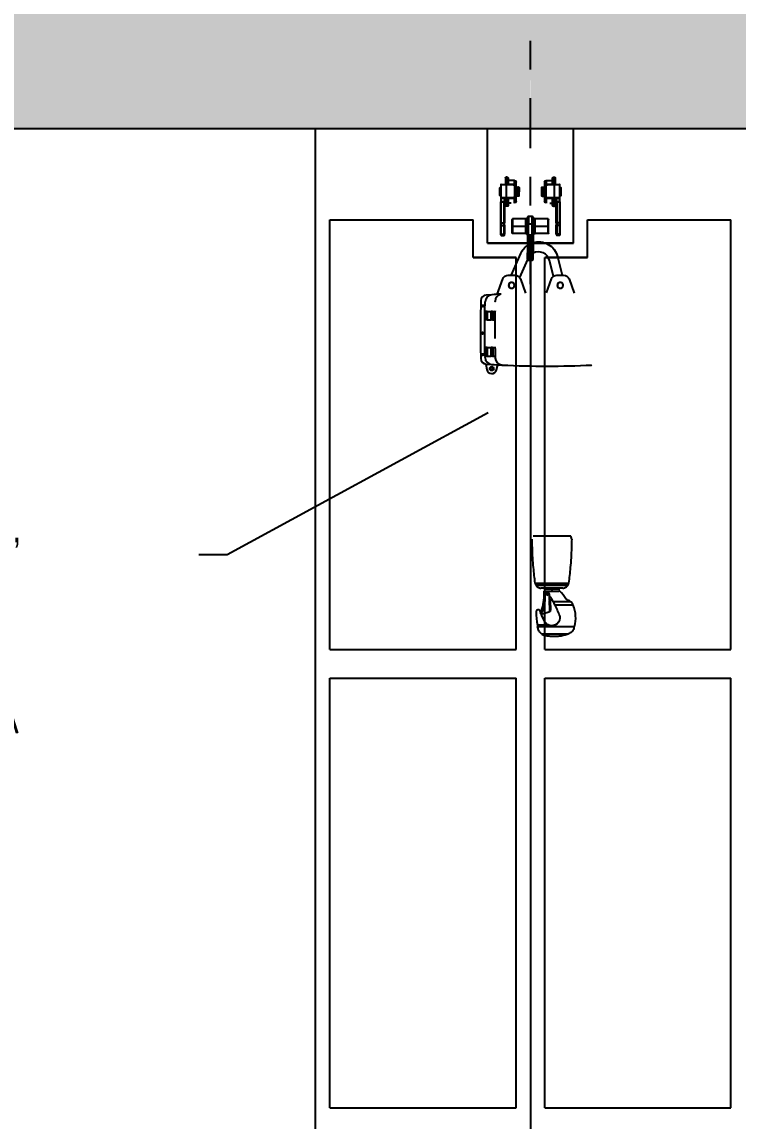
# Model space of a CAD drawing. Header units: feet. Extents: x 0 to 285374, y 0 to 9111566.
# Drawn here: x 285099.432 to 285101.933, y 9111355.412 to 9111359.253 of the extents above; entities that cross this region are included whole.
import ezdxf
from ezdxf import colors
from ezdxf.entities.mleader import LeaderData, LeaderLine
from ezdxf.math import Vec2, Vec3

# ---------------------------------------------------------------- set-up
doc = ezdxf.new("R2010")
doc.units = ezdxf.units.FT
doc.header["$MEASUREMENT"] = 0
doc.linetypes.add('DASHDOT', pattern=[1, 0.5, -0.25, 0, -0.25])
for name, color, linetype in [('02', 7, 'CONTINUOUS'), ('EIXO', 1, 'DASHDOT'), ('H-SA-ESTRUTURA (CORTE)', 5, 'CONTINUOUS'), ('H-SA-HTC CONCRETO', 253, 'CONTINUOUS'), ('H-SA-TEXTO', 2, 'CONTINUOUS'), ('Left View-EGC-Monovias', 1, 'CONTINUOUS')]:
    doc.layers.add(name, color=color, linetype=linetype)
doc.styles.add('EGC_Arial_2.0mm', font='arial.ttf', dxfattribs={"width": 0.8, "height": 2})

# ---------------------------------------------------------------- blocks, each defined once
blk = doc.blocks.new('_None')
blk = doc.blocks.new('*U1227')
at = {"layer": 'Left View-EGC-Monovias', "color": 0, "linetype": 'ByBlock', "lineweight": -2}
for p, q in [((0, 66757.2, 864105.7), (0, 66756.9, 864105.7)), ((0, 66757.2, 864135.7), (0, 66756.9, 864135.7)), ((0, 66757.2, 864105.7), (0, 66757.2, 864135.7)), ((0, 66756.9, 864135.7), (0, 66756.9, 864105.7)), ((0, 66756.9, 864105.7), (0, 66755.6, 864105.7)), ((0, 66756.9, 864135.7), (0, 66755.6, 864135.7)), ((0, 66756.6, 864261.7), (0, 66756.8, 864261.7)), ((0, 66756.8, 864231.7), (0, 66756.6, 864231.7)), ((0, 66756.8, 864261.7), (0, 66756.8, 864231.7)), ((0, 66756.6, 864231.7), (0, 66755.2, 864231.7)), ((0, 66756.6, 864261.7), (0, 66755.2, 864261.7)), ((0, 66756.6, 864231.7), (0, 66756.6, 864261.7)), ((0, 66755.6, 864105.7), (0, 66755.6, 864135.7)), ((0, 66749.6, 864105.7), (0, 66755.6, 864105.7)), ((0, 66749.6, 864135.7), (0, 66755.6, 864135.7)), ((0, 66755.2, 864231.7), (0, 66755.2, 864261.7)), ((0, 66749.3, 864231.7), (0, 66755.2, 864231.7)), ((0, 66749.3, 864261.7), (0, 66755.2, 864261.7)), ((0, 66753.9, 864077.9), (0, 66750.3, 864058.9)), ((0, 66752.7, 864077.7), (0, 66733.4, 864076.5)), ((0, 66733.3, 864320), (0, 66752.5, 864318.7)), ((0, 66749.6, 864135.7), (0, 66749.6, 864105.7)), ((0, 66749.6, 864105.7), (0, 66735, 864105.7)), ((0, 66749.6, 864135.7), (0, 66735, 864135.7)), ((0, 66749.3, 864261.7), (0, 66749.3, 864231.7)), ((0, 66749.3, 864231.7), (0, 66734.7, 864231.7)), ((0, 66749.3, 864261.7), (0, 66734.7, 864261.7)), ((0, 66737.9, 864062.1), (0, 66739.1, 864062.1)), ((0, 66735, 864105.7), (0, 66735, 864135.7)), ((0, 66731.1, 864105.7), (0, 66735, 864105.7)), ((0, 66731.1, 864135.7), (0, 66735, 864135.7)), ((0, 66734.7, 864231.7), (0, 66734.7, 864261.7)), ((0, 66730.7, 864231.7), (0, 66734.7, 864231.7)), ((0, 66730.7, 864261.7), (0, 66734.7, 864261.7)), ((0, 66731.1, 864135.7), (0, 66731.1, 864105.7)), ((0, 66731.1, 864105.7), (0, 66730.5, 864105.7)), ((0, 66731.1, 864135.7), (0, 66730.5, 864135.7)), ((0, 66730.7, 864261.7), (0, 66730.7, 864231.7)), ((0, 66730.7, 864231.7), (0, 66730.2, 864231.7)), ((0, 66730.7, 864261.7), (0, 66730.2, 864261.7)), ((0, 66730.5, 864135.7), (0, 66730.5, 864105.7)), ((0, 66730.5, 864105.7), (0, 66728.5, 864105.7)), ((0, 66730.5, 864135.7), (0, 66728.5, 864135.7)), ((0, 66730.2, 864261.7), (0, 66730.2, 864231.7)), ((0, 66730.2, 864231.7), (0, 66728.2, 864231.7)), ((0, 66730.2, 864261.7), (0, 66728.2, 864261.7)), ((0, 66728.5, 864135.7), (0, 66721.9, 864135.7)), ((0, 66728.5, 864105.7), (0, 66728.5, 864135.7)), ((0, 66728.5, 864105.7), (0, 66721.3, 864105.7)), ((0, 66727.1, 864062.1), (0, 66728.4, 864062.1)), ((0, 66728.2, 864261.7), (0, 66728.2, 864231.7)), ((0, 66728.2, 864261.7), (0, 66721.8, 864261.7)), ((0, 66728.2, 864231.7), (0, 66722.2, 864231.7)), ((0, 66716.2, 864057.5), (0, 66711.5, 864075.3)), ((0, 66714.5, 864321), (0, 66694.9, 864374.9)), ((0, 66704.6, 864679.7), (0, 66704.6, 864693)), ((0, 66704.6, 864666.4), (0, 66704.6, 864679.7)), ((0, 66703, 864679.7), (0, 66704.6, 864679.7)), ((0, 66703, 864679.7), (0, 66703, 864664)), ((0, 66703, 864695.4), (0, 66703, 864679.7)), ((0, 66701.4, 864679.7), (0, 66703, 864679.7)), ((0, 66682.4, 864703.5), (0, 66701.4, 864703.5)), ((0, 66701.4, 864703.5), (0, 66701.4, 864659.1)), ((0, 66701.4, 864659.1), (0, 66682.4, 864659.1)), ((0, 66701.4, 864528.9), (0, 66701.4, 864532.1)), ((0, 66701.4, 864532.1), (0, 66701.4, 864562.8)), ((0, 66701.4, 864562.8), (0, 66701.4, 864570.7)), ((0, 66701.4, 864570.7), (0, 66701.4, 864644.8)), ((0, 66701.4, 864659.1), (0, 66701.4, 864644.8)), ((0, 66699.9, 864644.8), (0, 66701.4, 864644.8)), ((0, 66701.4, 864570.7), (0, 66699.9, 864570.7)), ((0, 66682.4, 864657.5), (0, 66699.9, 864657.5)), ((0, 66699.9, 864657.5), (0, 66699.9, 864644.8)), ((0, 66699.9, 864570.7), (0, 66699.9, 864644.8)), ((0, 66699.9, 864570.7), (0, 66699.9, 864561.7)), ((0, 66699.9, 864531), (0, 66699.9, 864561.7)), ((0, 66699.9, 864531), (0, 66699.9, 864527.3)), ((0, 66699.9, 864705.1), (0, 66682.4, 864705.1)), ((0, 66699.9, 864644.8), (0, 66690.3, 864644.8)), ((0, 66699.9, 864570.7), (0, 66690.3, 864570.7)), ((0, 66699.9, 864561.7), (0, 66690.3, 864561.7)), ((0, 66699.9, 864531), (0, 66690.3, 864531)), ((0, 66699.9, 864527.3), (0, 66690.3, 864527.3)), ((0, 66696.2, 864074.5), (0, 66696.2, 864074.5)), ((0, 66690.3, 864657.5), (0, 66690.3, 864644.8)), ((0, 66690.3, 864570.7), (0, 66690.3, 864644.8)), ((0, 66690.3, 864561.7), (0, 66690.3, 864570.7)), ((0, 66690.3, 864531), (0, 66690.3, 864561.7)), ((0, 66690.3, 864527.3), (0, 66690.3, 864531)), ((0, 66688.7, 864644.8), (0, 66690.3, 864644.8)), ((0, 66690.3, 864570.7), (0, 66688.7, 864570.7)), ((0, 66688.7, 864657.5), (0, 66688.7, 864644.8)), ((0, 66688.7, 864644.8), (0, 66688.7, 864570.7)), ((0, 66688.7, 864562.8), (0, 66688.7, 864570.7)), ((0, 66688.7, 864562.8), (0, 66688.7, 864532.1)), ((0, 66688.7, 864528.9), (0, 66688.7, 864532.1)), ((0, 66685.6, 864728), (0, 66685.6, 864705.1)), ((0, 66685.6, 864657.5), (0, 66685.6, 864631.4)), ((0, 66683, 864730.5), (0, 66683, 864705.1)), ((0, 66683, 864657.5), (0, 66683, 864628.9)), ((0, 66678.6, 864730.5), (0, 66683, 864730.5)), ((0, 66678.6, 864628.9), (0, 66683, 864628.9)), ((0, 66657, 864703.5), (0, 66682.4, 864703.5)), ((0, 66682.4, 864703.5), (0, 66682.4, 864659.1)), ((0, 66682.4, 864659.1), (0, 66657, 864659.1)), ((0, 66682.4, 864659.1), (0, 66682.4, 864657.5)), ((0, 66682.4, 864657.5), (0, 66657, 864657.5)), ((0, 66657, 864705.1), (0, 66682.4, 864705.1)), ((0, 66682.4, 864705.1), (0, 66682.4, 864703.5)), ((0, 66678.6, 864705.1), (0, 66678.6, 864730.5)), ((0, 66678.6, 864628.9), (0, 66678.6, 864657.5)), ((0, 66676.1, 864388.1), (0, 66652.1, 864388.1)), ((0, 66676, 864728), (0, 66676, 864705.1)), ((0, 66676, 864657.5), (0, 66676, 864631.4)), ((0, 66653.8, 864719.2), (0, 66676, 864719.2)), ((0, 66665.8, 864640.2), (0, 66676, 864640.2)), ((0, 66664.5, 864389.1), (0, 66631.3, 864464.4)), ((0, 66661.8, 864559.1), (0, 66661.8, 864582.9)), ((0, 66661.8, 864559.1), (0, 66660.2, 864559.1)), ((0, 66661.8, 864535.2), (0, 66661.8, 864559.1)), ((0, 66660.2, 864584.5), (0, 66660.2, 864559.1)), ((0, 66660.2, 864559.1), (0, 66614.1, 864559.1)), ((0, 66660.2, 864559.1), (0, 66660.2, 864533.7)), ((0, 66614.1, 864584.5), (0, 66660.2, 864584.5)), ((0, 66614.1, 864533.7), (0, 66660.2, 864533.7)), ((0, 66657, 864657.5), (0, 66657, 864659.1)), ((0, 66657, 864703.5), (0, 66657, 864705.1)), ((0, 66653.8, 864704.3), (0, 66653.8, 864719.2)), ((0, 66653.8, 864640.2), (0, 66653.8, 864658.3)), ((0, 66650.6, 864698.8), (0, 66652.2, 864698.8)), ((0, 66652.2, 864663.8), (0, 66652.2, 864698.8)), ((0, 66652.2, 864663.8), (0, 66650.6, 864663.8)), ((0, 66650.6, 864698.8), (0, 66650.6, 864663.8)), ((0, 66650.6, 864679.7), (0, 66647.5, 864679.7)), ((0, 66645.6, 864679.7), (0, 66647.5, 864679.7)), ((0, 66645.6, 864663.8), (0, 66647.5, 864663.8)), ((0, 66645.6, 864695.6), (0, 66647.5, 864695.6)), ((0, 66647.5, 864679.7), (0, 66647.5, 864712.9)), ((0, 66647.5, 864646.5), (0, 66647.5, 864679.7)), ((0, 66645.6, 864663.8), (0, 66645.6, 864679.7)), ((0, 66645.6, 864679.7), (0, 66645.6, 864695.6)), ((0, 66645.6, 864679.7), (0, 66643.5, 864679.7)), ((0, 66645.6, 864694), (0, 66643.5, 864694)), ((0, 66645.6, 864665.4), (0, 66643.5, 864665.4)), ((0, 66643.5, 864679.7), (0, 66643.5, 864663.8)), ((0, 66643.5, 864695.6), (0, 66643.5, 864679.7)), ((0, 66639.5, 864679.7), (0, 66643.5, 864679.7)), ((0, 66639.5, 864663.8), (0, 66643.5, 864663.8)), ((0, 66639.5, 864695.6), (0, 66643.5, 864695.6)), ((0, 66639.5, 864679.7), (0, 66637.9, 864679.7)), ((0, 66639.5, 864663.8), (0, 66639.5, 864679.7)), ((0, 66639.5, 864679.7), (0, 66639.5, 864695.6)), ((0, 66637.9, 864665.4), (0, 66637.9, 864679.7)), ((0, 66637.9, 864694), (0, 66637.9, 864679.7)), ((0, 66607.8, 864443.4), (0, 66635.8, 864379.7)), ((0, 66633.3, 864374.9), (0, 66615.4, 864325.6)), ((0, 66614.1, 864559.1), (0, 66614.1, 864584.5)), ((0, 66614.1, 864559.1), (0, 66607.8, 864559.1)), ((0, 66614.1, 864533.7), (0, 66614.1, 864559.1)), ((0, 66607.8, 864567.4), (0, 66607.8, 864465.8)), ((0, 66607.8, 864465.8), (0, 66604.6, 864465.8)), ((0, 66604.6, 864567.4), (0, 66607.8, 864567.4)), ((0, 66607.8, 864443.6), (0, 66607.8, 864465.8)), ((0, 66607.8, 864567.4), (0, 66607.8, 864589.6)), ((0, 66604.6, 864465.8), (0, 66604.6, 864567.4)), ((0, 66604.6, 864465.8), (0, 66604.6, 864440.4)), ((0, 66604.6, 864592.8), (0, 66604.6, 864567.4)), ((0, 66604.6, 864567.4), (0, 66591.9, 864567.4)), ((0, 66591.9, 864592.8), (0, 66604.6, 864592.8)), ((0, 66604.6, 864465.8), (0, 66591.9, 864465.8)), ((0, 66604.6, 864440.4), (0, 66591.9, 864440.4)), ((0, 66591.9, 864567.4), (0, 66591.9, 864592.8)), ((0, 66591.9, 864465.8), (0, 66591.9, 864567.4)), ((0, 66591.9, 864440.4), (0, 66591.9, 864465.8)), ((0, 66588.7, 864567.4), (0, 66591.9, 864567.4)), ((0, 66591.9, 864465.8), (0, 66588.7, 864465.8)), ((0, 66457.2, 863476.3), (0, 66589, 863476.3)), ((0, 66588.7, 864567.4), (0, 66588.7, 864589.6)), ((0, 66588.7, 864567.4), (0, 66588.7, 864465.8)), ((0, 66588.7, 864443.6), (0, 66588.7, 864465.8)), ((0, 66588.7, 864559.1), (0, 66582.4, 864559.1)), ((0, 66582.4, 864584.5), (0, 66582.4, 864559.1)), ((0, 66582.4, 864559.1), (0, 66582.4, 864533.7)), ((0, 66582.4, 864559.1), (0, 66536.3, 864559.1)), ((0, 66536.3, 864584.5), (0, 66582.4, 864584.5)), ((0, 66536.3, 864533.7), (0, 66582.4, 864533.7)), ((0, 66465.2, 863311.2), (0, 66581.1, 863311.2)), ((0, 66468.1, 863304.3), (0, 66578.2, 863304.3)), ((0, 66533.3, 863165.9), (0, 66574, 863165.9)), ((0, 66573.1, 863161), (0, 66444.3, 863161)), ((0, 66484.7, 863295.3), (0, 66561.5, 863295.3)), ((0, 66561, 863206.5), (0, 66561.4, 863206.7)), ((0, 66561.4, 863206.7), (0, 66561.4, 863206.8)), ((0, 66559.4, 863206.3), (0, 66555.8, 863205.5)), ((0, 66558.6, 864679.7), (0, 66558.6, 864694)), ((0, 66558.6, 864665.4), (0, 66558.6, 864679.7)), ((0, 66557, 864679.7), (0, 66558.6, 864679.7)), ((0, 66466.3, 863135.2), (0, 66558.5, 863135.2)), ((0, 66557, 864679.7), (0, 66557, 864663.8)), ((0, 66557, 864695.6), (0, 66557, 864679.7)), ((0, 66553, 864679.7), (0, 66557, 864679.7)), ((0, 66557, 864663.8), (0, 66553, 864663.8)), ((0, 66557, 864695.6), (0, 66553, 864695.6)), ((0, 66555.8, 863205.5), (0, 66530, 863213.4)), ((0, 66553, 864663.8), (0, 66553, 864679.7)), ((0, 66553, 864679.7), (0, 66553, 864695.6)), ((0, 66553, 864679.7), (0, 66550.9, 864679.7)), ((0, 66550.9, 864694), (0, 66553, 864694)), ((0, 66550.9, 864665.4), (0, 66553, 864665.4)), ((0, 66551.1, 863285), (0, 66551.1, 863274)), ((0, 66549.6, 863285), (0, 66551.1, 863285)), ((0, 66551.1, 863293), (0, 66523.1, 863293)), ((0, 66550.9, 864679.7), (0, 66550.9, 864663.8)), ((0, 66550.9, 864695.6), (0, 66550.9, 864679.7)), ((0, 66549, 864679.7), (0, 66550.9, 864679.7)), ((0, 66550.9, 864663.8), (0, 66549, 864663.8)), ((0, 66550.9, 864695.6), (0, 66549, 864695.6)), ((0, 66550.3, 863268.5), (0, 66546.3, 863268.5)), ((0, 66549.6, 863285), (0, 66523.1, 863285)), ((0, 66549, 864712.9), (0, 66549, 864679.7)), ((0, 66549, 864679.7), (0, 66545.9, 864679.7)), ((0, 66549, 864679.7), (0, 66549, 864646.5)), ((0, 66545.9, 863281.7), (0, 66546.9, 863281.1)), ((0, 66544.3, 864698.8), (0, 66545.9, 864698.8)), ((0, 66545.9, 864663.8), (0, 66545.9, 864698.8)), ((0, 66545.9, 864663.8), (0, 66544.3, 864663.8)), ((0, 66544.3, 864698.8), (0, 66544.3, 864663.8)), ((0, 66542.7, 864719.2), (0, 66542.7, 864704.3)), ((0, 66542.7, 864658.3), (0, 66542.7, 864640.2)), ((0, 66542.7, 864719.2), (0, 66520.5, 864719.2)), ((0, 66542.5, 864326.6), (0, 66524.9, 864374.9)), ((0, 66541.1, 863269.7), (0, 66541.1, 863278.4)), ((0, 66541.1, 863285), (0, 66541.1, 863283)), ((0, 66539.5, 864659.1), (0, 66539.5, 864657.5)), ((0, 66539.5, 864659.1), (0, 66514.1, 864659.1)), ((0, 66514.1, 864703.5), (0, 66539.5, 864703.5)), ((0, 66539.5, 864705.1), (0, 66539.5, 864703.5)), ((0, 66539.5, 864657.5), (0, 66514.1, 864657.5)), ((0, 66514.1, 864705.1), (0, 66539.5, 864705.1)), ((0, 66536.3, 864559.1), (0, 66536.3, 864584.5)), ((0, 66536.3, 864533.7), (0, 66536.3, 864559.1)), ((0, 66536.3, 864559.1), (0, 66534.8, 864559.1)), ((0, 66534.8, 864559.1), (0, 66534.8, 864582.9)), ((0, 66534.8, 864535.2), (0, 66534.8, 864559.1)), ((0, 66531.4, 863254.8), (0, 66532.1, 863274.4)), ((0, 66531.8, 863264), (0, 66529.1, 863264)), ((0, 66531.4, 863253.5), (0, 66531.5, 863254.8)), ((0, 66531.4, 863254.8), (0, 66531.5, 863254.8)), ((0, 66531.5, 863255.4), (0, 66529.5, 863255.4)), ((0, 66531.4, 863253.5), (0, 66531.3, 863250.7)), ((0, 66529.4, 863253.6), (0, 66531.4, 863253.5)), ((0, 66517.5, 864384.5), (0, 66531.3, 864439.5)), ((0, 66530.2, 863219.1), (0, 66531.3, 863250.7)), ((0, 66531.3, 863250.7), (0, 66529.3, 863250.7)), ((0, 66530.8, 864640.2), (0, 66520.5, 864640.2)), ((0, 66530.1, 863216.2), (0, 66530.2, 863219.1)), ((0, 66530.2, 863219.1), (0, 66528.2, 863219.2)), ((0, 66530.1, 863214.9), (0, 66530.1, 863216.2)), ((0, 66530.1, 863216.2), (0, 66528.1, 863216.3)), ((0, 66530.1, 863214.9), (0, 66530, 863214.9)), ((0, 66528, 863214.5), (0, 66530, 863214.4)), ((0, 66530, 863214.9), (0, 66530, 863213.4)), ((0, 66529.5, 863255.4), (0, 66529.4, 863253.6)), ((0, 66529.3, 863250.7), (0, 66529.4, 863253.6)), ((0, 66529.3, 863250.7), (0, 66528.2, 863219.2)), ((0, 66528.1, 863216.3), (0, 66528.2, 863219.2)), ((0, 66528.1, 863216.3), (0, 66528, 863214.5)), ((0, 66523.1, 863285), (0, 66499.5, 863285)), ((0, 66523.1, 863293), (0, 66523.1, 863285)), ((0, 66523.1, 863293), (0, 66495.1, 863293)), ((0, 66523.1, 863295.3), (0, 66523.1, 863293)), ((0, 66520.5, 864705.1), (0, 66520.5, 864728)), ((0, 66520.5, 864631.4), (0, 66520.5, 864657.5)), ((0, 66519.3, 863248.9), (0, 66458.4, 863248.9)), ((0, 66517.9, 864730.5), (0, 66517.9, 864705.1)), ((0, 66517.9, 864657.5), (0, 66517.9, 864628.9)), ((0, 66517.9, 864730.5), (0, 66513.5, 864730.5)), ((0, 66517.9, 864628.9), (0, 66513.5, 864628.9)), ((0, 66514.1, 864659.1), (0, 66495.1, 864659.1)), ((0, 66495.1, 864703.5), (0, 66514.1, 864703.5)), ((0, 66514.1, 864659.1), (0, 66514.1, 864703.5)), ((0, 66514.1, 864657.5), (0, 66514.1, 864659.1)), ((0, 66496.7, 864657.5), (0, 66514.1, 864657.5)), ((0, 66514.1, 864705.1), (0, 66496.7, 864705.1)), ((0, 66514.1, 864703.5), (0, 66514.1, 864705.1)), ((0, 66513.5, 864705.1), (0, 66513.5, 864730.5)), ((0, 66513.5, 864628.9), (0, 66513.5, 864657.5)), ((0, 66512.4, 863236.6), (0, 66448.9, 863236.6)), ((0, 66448.7, 863236), (0, 66512.1, 863236)), ((0, 66510.9, 864705.1), (0, 66510.9, 864728)), ((0, 66510.9, 864631.4), (0, 66510.9, 864657.5)), ((0, 66507.8, 864532.1), (0, 66507.8, 864528.9)), ((0, 66507.8, 864532.1), (0, 66507.8, 864562.8)), ((0, 66507.8, 864570.7), (0, 66506.2, 864570.7)), ((0, 66507.8, 864570.7), (0, 66507.8, 864562.8)), ((0, 66506.2, 864644.8), (0, 66507.8, 864644.8)), ((0, 66507.8, 864570.7), (0, 66507.8, 864644.8)), ((0, 66507.8, 864644.8), (0, 66507.8, 864657.5)), ((0, 66496.7, 864527.3), (0, 66506.2, 864527.3)), ((0, 66506.2, 864531), (0, 66506.2, 864527.3)), ((0, 66496.7, 864531), (0, 66506.2, 864531)), ((0, 66506.2, 864561.7), (0, 66506.2, 864531)), ((0, 66496.7, 864561.7), (0, 66506.2, 864561.7)), ((0, 66506.2, 864570.7), (0, 66506.2, 864561.7)), ((0, 66496.7, 864570.7), (0, 66506.2, 864570.7)), ((0, 66506.2, 864644.8), (0, 66506.2, 864570.7)), ((0, 66506.2, 864644.8), (0, 66496.7, 864644.8)), ((0, 66506.2, 864644.8), (0, 66506.2, 864657.5)), ((0, 66506.1, 864388.1), (0, 66482.1, 864388.1)), ((0, 66503.9, 864453.6), (0, 66487.6, 864388.5)), ((0, 66495.1, 863285), (0, 66499.5, 863285)), ((0, 66496.7, 864527.3), (0, 66496.7, 864531)), ((0, 66496.7, 864561.7), (0, 66496.7, 864531)), ((0, 66496.7, 864570.7), (0, 66495.1, 864570.7)), ((0, 66496.7, 864561.7), (0, 66496.7, 864570.7)), ((0, 66495.1, 864644.8), (0, 66496.7, 864644.8)), ((0, 66496.7, 864644.8), (0, 66496.7, 864570.7)), ((0, 66496.7, 864644.8), (0, 66496.7, 864657.5)), ((0, 66493.5, 864679.7), (0, 66495.1, 864679.7)), ((0, 66495.1, 864659.1), (0, 66495.1, 864703.5)), ((0, 66495.1, 864644.8), (0, 66495.1, 864659.1)), ((0, 66495.1, 864644.8), (0, 66495.1, 864570.7)), ((0, 66495.1, 864570.7), (0, 66495.1, 864562.8)), ((0, 66495.1, 864562.8), (0, 66495.1, 864532.1)), ((0, 66495.1, 864532.1), (0, 66495.1, 864528.9)), ((0, 66491.9, 864679.7), (0, 66493.5, 864679.7)), ((0, 66493.5, 864664), (0, 66493.5, 864679.7)), ((0, 66493.5, 864679.7), (0, 66493.5, 864695.4)), ((0, 66491.9, 864693), (0, 66491.9, 864679.7)), ((0, 66491.9, 864679.7), (0, 66491.9, 864666.4)), ((0, 66463.3, 864374.9), (0, 66445.2, 864325.2))]:
    blk.add_line(p, q, dxfattribs=at)
at = {"layer": 'Left View-EGC-Monovias', "color": 0, "linetype": 'ByBlock', "lineweight": -2, "extrusion": (-1, 0, 0)}
for centre, radius, start, end in [((-66751.4, 864097.7), 20, 181.4079, 266.3853), ((-66751.3, 864298.8), 20, 93.6125, 178.5237), ((-66731.5, 864101.5), 25, 181.3592, 266.5624), ((-66731.4, 864295), 25, 93.4355, 178.5686), ((-66733.1, 864062.1), 17.5, 190.5608, 345), ((-66733.1, 864062.1), 6, 180, 360), ((-66733.1, 864062.1), 6, 0, 180), ((-66733.1, 864062.1), 4.75, 0, 180), ((-66733.1, 864062.1), 4.75, 180, 360), ((-66541.1, 867270.7), 3200, 266.5624, 267.1904), ((-66541.1, 861125.8), 3200, 92.8625, 93.4355), ((-66696.2, 864099.5), 25, 181.401, 265.9181), ((-66696.2, 864297), 24.9, 106.6393, 178.5468), ((-66699.9, 864659.1), 1.59, 180, 270), ((-66699.9, 864528.9), 1.59, 180, 270), ((-66699.9, 864703.5), 1.59, 90, 180), ((-66541.1, 867270.7), 3200, 267.1904, 267.2104), ((-66696.2, 864099.5), 25, 268.4827, 270.078), ((-66541.1, 867270.7), 3200, 267.2229, 272.8045), ((-66690.3, 864528.9), 1.59, 270, 0), ((-66664.1, 864352.7), 10.2, 360, 180), ((-66664.1, 864352.7), 10.2, 180, 360), ((-66664.1, 864352.7), 10, 180, 0), ((-66664.1, 864352.7), 10, 0, 180), ((-66719.4, 864413.3), 60, 335.1232, 336.2353), ((-66657, 864663.8), 4.76, 270, 360), ((-66657, 864663.8), 6.35, 270, 0), ((-66657, 864698.8), 6.35, 0, 90), ((-66604.6, 864443.6), 3.17, 182.5701, 270), ((-66604.6, 864589.6), 3.18, 90, 180), ((-66591.9, 864589.6), 3.18, 0, 90), ((-66591.9, 864443.6), 3.17, 270, 360), ((-66570.1, 864429.7), 40, 14.0714, 117.7642), ((-66571.1, 863213), 7, 21.5256, 180.0141), ((-66308, 863213), 270.1, 180.0023, 190.0483), ((-66700.3, 863268.5), 150, 335.9001, 336.9465), ((-66700.3, 863268.5), 150, 336.9465, 360), ((-66700.3, 863268.5), 154, 336.1919, 360), ((-66541.1, 863274), 10, 180, 202.5889), ((-66700.3, 863268.5), 150, 0, 3.8965), ((-66523.1, 863192.1), 28.1, 209.4566, 248.6614), ((-66700.3, 863268.5), 154, 0, 4.6882), ((-66539.5, 864663.8), 6.35, 180, 270), ((-66539.5, 864698.8), 6.35, 90, 180), ((-66541.1, 863274), 9, 1.9996, 121.9966), ((-66541.1, 863274), 4.36, 90, 270), ((-66539.5, 864663.8), 4.76, 180, 270), ((-66541.1, 863274), 4.36, 270, 90), ((-66753.2, 863108.7), 272.7, 19.2854, 27.8453), ((-66506.2, 864528.9), 1.59, 180, 270), ((-66494.1, 864352.7), 10.2, 360, 180), ((-66494.1, 864352.7), 10.3, 180, 360), ((-66494.1, 864352.7), 10, 180, 360), ((-66494.1, 864352.7), 10, 0, 180), ((-66496.7, 864528.9), 1.59, 270, 0), ((-66496.7, 864659.1), 1.59, 270, 360), ((-66496.7, 864703.5), 1.59, 0, 90), ((-66699, 863104.7), 272.2, 34.2645, 41.4904), ((-66429.4, 864403.1), 60, 194.0714, 194.5409), ((-66470.2, 863230.3), 22, 57.6386, 76.4641), ((-66557.1, 863192), 117, 22.0903, 22.3676), ((-66557.1, 863192), 117, 344.6348, 22.0903), ((-66385.8, 864099.5), 25, 272.8045, 274.5351)]:
    blk.add_arc(centre, radius, start, end, dxfattribs=at)
at = {"layer": 'Left View-EGC-Monovias', "color": 0, "linetype": 'ByBlock', "lineweight": -2, "extrusion": (1, 0, 0)}
for centre, radius, start, end in [((66765.1, 864185.7), 3.25, 0, 180), ((66765.1, 864185.7), 3.25, 180, 0), ((66765.1, 864110.7), 3.25, 0, 180), ((66765.1, 864110.7), 3.25, 180, 0), ((66764.1, 864280.7), 3.25, 0, 180), ((66764.1, 864280.7), 3.25, 180, 0), ((62757.6, 864195.7), 4000, 358.6408, 358.7107), ((66733.1, 864062.1), 7.1, 0, 180), ((66733.1, 864062.1), 7.1, 180, 360), ((66702.1, 864666.4), 2.54, 292.0243, 360), ((66702.1, 864693), 2.54, 0, 67.9757), ((66704, 864661.7), 2.54, 112.0243, 180), ((66704, 864697.8), 2.54, 180, 247.9757), ((66676.1, 864368.1), 20, 20, 90), ((66683, 864728), 2.54, 0, 90), ((66683, 864631.4), 2.54, 270, 360), ((66678.6, 864728), 2.54, 90, 180), ((66678.6, 864631.4), 2.54, 180, 270), ((66660.2, 864582.9), 1.59, 0, 90), ((66660.2, 864535.2), 1.59, 270, 360), ((66657, 864698.8), 4.76, 90, 180), ((66653.8, 864712.9), 6.35, 90, 180), ((66653.8, 864646.6), 6.35, 180, 270), ((66652.1, 864368.1), 20, 90, 160), ((66639.5, 864665.4), 1.59, 180, 270), ((66639.5, 864694), 1.59, 90, 180), ((66569.5, 864437.1), 67.6, 23.7647, 55.4699), ((66614.1, 864590.8), 6.35, 187.1902, 270), ((66614.1, 864527.3), 6.35, 90, 168.4631), ((66582.4, 864590.8), 6.35, 270, 352.8097), ((66569.5, 864437.1), 67.6, 73.442, 165.9286), ((66582.4, 864527.3), 6.35, 11.5369, 90), ((66276.4, 863324.5), 308.1, 338.1261, 339.2969), ((66276.4, 863324.5), 308.1, 331.6618, 337.482), ((66557, 864665.4), 1.59, 270, 360), ((66557, 864694), 1.59, 0, 90), ((66542.7, 864712.9), 6.35, 0, 90), ((66542.7, 864646.6), 6.35, 270, 360), ((66539.5, 864698.8), 4.76, 0, 90), ((66536.3, 864582.9), 1.59, 90, 180), ((66536.3, 864535.2), 1.59, 180, 270), ((66523.1, 863192.1), 28.1, 166.3139, 291.3386), ((66753.2, 863108.7), 272.7, 144.2504, 149.0485), ((66506.1, 864368.1), 20, 20, 90), ((66517.9, 864728), 2.54, 0, 90), ((66517.9, 864631.4), 2.54, 270, 360), ((66513.5, 864728), 2.54, 90, 180), ((66513.5, 864631.4), 2.54, 180, 270), ((66492.5, 864661.7), 2.54, 0, 67.9757), ((66492.5, 864697.8), 2.54, 292.0243, 0), ((66494.4, 864666.4), 2.54, 180, 247.9757), ((66494.4, 864693), 2.54, 112.0243, 180), ((66482.1, 864368.1), 20, 90, 160), ((66461.5, 863266.5), 15.2, 283.5358, 325.7355)]:
    blk.add_arc(centre, radius, start, end, dxfattribs=at)
at = {"layer": 'Left View-EGC-Monovias', "color": 0, "linetype": 'ByBlock', "lineweight": -2, "extrusion": (-1, 0, 0)}
for centre, major_axis, ratio, start_param, end_param in [((0, 66699.9, 864562.8), (0, -1.59, 0), 0.707107, 3.141593, 4.712389), ((0, 66690.3, 864562.8), (0, -1.59, 0), 0.707107, 4.712389, 6.283185), ((0, 66307.7, 863213), (0, -270.4, 0), 0.999366, 3.316859, 3.335257), ((0, 66506.2, 864562.8), (0, -1.59, 0), 0.707107, 3.141593, 4.712389), ((0, 66496.7, 864562.8), (0, -1.59), 0.707107, 4.712389, 6.283185), ((0, 66515.6, 863260.9), (0, 123.3, 55.6), 0.995933, 2.366778, 2.373463)]:
    blk.add_ellipse(centre, major_axis=major_axis, ratio=ratio, start_param=start_param, end_param=end_param, dxfattribs=at)
at = {"layer": 'Left View-EGC-Monovias', "color": 0, "linetype": 'ByBlock', "lineweight": -2, "extrusion": (1, 0, 0)}
for centre, major_axis, ratio, start_param, end_param in [((0, 66699.9, 864532.1), (0, 1.59, 0), 0.707107, 4.712389, 6.283185), ((0, 66690.3, 864532.1), (0, 1.59), 0.707107, 3.141593, 4.712389), ((0, 66561.5, 863315.3), (0, 4.1, 19.6), 0.999878, 4.712146, 4.788674), ((0, 66506.2, 864532.1), (0, 1.59), 0.707107, 4.712389, 6.283185), ((0, 66496.7, 864532.1), (0, 1.59, 0), 0.707107, 3.141593, 4.712389), ((0, 66484.7, 863315.3), (0, -4.1, 19.6), 0.999878, 1.494511, 1.57104)]:
    blk.add_ellipse(centre, major_axis=major_axis, ratio=ratio, start_param=start_param, end_param=end_param, dxfattribs=at)
at = {"layer": 'Left View-EGC-Monovias', "color": 0, "linetype": 'ByBlock', "lineweight": -2}
for points, knots in [([(0, 66771.3, 864299.3), (0, 66772.1, 864265.6), (0, 66772.6, 864231.9), (0, 66772.6, 864164.6), (0, 66772.2, 864130.9), (0, 66771.4, 864097.2)], [0, 0, 0, 0, 10.105535, 10.105535, 20.21107, 20.21107, 20.21107, 20.21107]), ([(0, 66757.2, 864135.7), (0, 66757.6, 864162.4), (0, 66757.7, 864189), (0, 66757.4, 864242.4), (0, 66757, 864269), (0, 66756.4, 864295.7)], [0, 0, 0, 0, 7.996609, 7.996609, 15.993217, 15.993217, 15.993217, 15.993217]), ([(0, 66721.8, 864263.7), (0, 66721.9, 864258.2), (0, 66722, 864252.6), (0, 66722.2, 864230.2), (0, 66722.4, 864213.3), (0, 66722.4, 864196.5)], [3.393359, 3.393359, 3.393359, 3.393359, 5.06073, 5.06073, 10.12146, 10.12146, 10.12146, 10.12146]), ([(0, 66607.8, 864527.8), (0, 66607.8, 864528), (0, 66607.8, 864528.1), (0, 66607.8, 864528.2), (0, 66607.8, 864528.3), (0, 66607.8, 864528.3), (0, 66607.9, 864528.4), (0, 66607.9, 864528.5), (0, 66607.9, 864528.5), (0, 66607.9, 864528.5), (0, 66607.9, 864528.5), (0, 66607.9, 864528.6), (0, 66607.9, 864528.6), (0, 66607.9, 864528.6), (0, 66607.9, 864528.6), (0, 66607.9, 864528.6), (0, 66607.9, 864528.6), (0, 66607.9, 864528.6), (0, 66607.9, 864528.6)], [0, 0, 0, 0, 0.125, 0.125, 0.125, 0.25, 0.25, 0.25, 0.375, 0.375, 0.375, 0.4375, 0.4375, 0.4375, 0.46875, 0.46875, 0.46875, 0.4999539, 0.4999539, 0.4999539, 0.4999539]), ([(0, 66607.8, 864527.8), (0, 66607.8, 864528.1), (0, 66607.8, 864528.3), (0, 66607.9, 864528.4), (0, 66607.9, 864528.4), (0, 66607.9, 864528.4), (0, 66607.9, 864528.4), (0, 66607.9, 864528.4), (0, 66607.9, 864528.4), (0, 66607.9, 864528.4), (0, 66607.9, 864528.4), (0, 66607.9, 864528.4), (0, 66607.9, 864528.4), (0, 66607.9, 864528.4)], [0, 0, 0, 0, 3.637722, 3.637722, 4.705262, 4.705262, 5.236723, 5.236723, 5.501059, 5.501059, 5.63251, 5.63251, 5.650701, 5.650701, 5.650701, 5.650701]), ([(0, 66607.8, 864590), (0, 66607.8, 864590), (0, 66607.8, 864590), (0, 66607.8, 864590), (0, 66607.8, 864590), (0, 66607.8, 864589.9), (0, 66607.8, 864589.9), (0, 66607.8, 864589.9), (0, 66607.8, 864589.8), (0, 66607.8, 864589.8), (0, 66607.8, 864589.7), (0, 66607.8, 864589.7), (0, 66607.8, 864589.6)], [0.5, 0.5, 0.5, 0.5, 0.625, 0.625, 0.625, 0.75, 0.75, 0.75, 0.875, 0.875, 0.875, 1, 1, 1, 1]), ([(0, 66607.8, 864590), (0, 66607.8, 864590.4), (0, 66607.7, 864590.7), (0, 66607.4, 864591.3), (0, 66607.2, 864591.6), (0, 66606.7, 864592.1), (0, 66606.4, 864592.3), (0, 66605.8, 864592.6), (0, 66605.5, 864592.7), (0, 66605, 864592.8), (0, 66604.8, 864592.8), (0, 66604.7, 864592.8)], [0, 0, 0, 0, 1.029012, 1.029012, 2.061167, 2.061167, 3.093208, 3.093208, 4.125254, 4.125254, 4.570112, 4.570112, 4.570112, 4.570112]), ([(0, 66604.6, 864592.8), (0, 66604.6, 864592.8), (0, 66604.6, 864592.8), (0, 66604.6, 864592.8), (0, 66604.6, 864592.8), (0, 66604.6, 864592.8), (0, 66604.6, 864592.8), (0, 66604.7, 864592.8), (0, 66604.7, 864592.8), (0, 66604.7, 864592.8), (0, 66604.7, 864592.8), (0, 66604.7, 864592.8), (0, 66604.7, 864592.8)], [0, 0, 0, 0, 0.002154782, 0.002154782, 0.002154782, 0.004309565, 0.004309565, 0.004309565, 0.006464347, 0.006464347, 0.006464347, 0.00861913, 0.00861913, 0.00861913, 0.00861913]), ([(0, 66581.3, 863312.7), (0, 66583.7, 863330.6), (0, 66585.7, 863348.8), (0, 66589.3, 863389.9), (0, 66590.7, 863413), (0, 66591.8, 863446.4), (0, 66592, 863456.6), (0, 66592.1, 863466.8)], [-70.04933, -70.04933, -70.04933, -70.04933, -64.676622, -64.676622, -58.064096, -58.064096, -55.162428, -55.162428, -55.162428, -55.162428]), ([(0, 66591.8, 864592.8), (0, 66591.8, 864592.8), (0, 66591.8, 864592.8), (0, 66591.8, 864592.8), (0, 66591.8, 864592.8), (0, 66591.9, 864592.8), (0, 66591.9, 864592.8), (0, 66591.9, 864592.8), (0, 66591.9, 864592.8), (0, 66591.9, 864592.8), (0, 66591.9, 864592.8), (0, 66591.9, 864592.8), (0, 66591.9, 864592.8)], [0.008619129, 0.008619129, 0.008619129, 0.008619129, 0.010773912, 0.010773912, 0.010773912, 0.012928694, 0.012928694, 0.012928694, 0.015083476, 0.015083476, 0.015083476, 0.017238259, 0.017238259, 0.017238259, 0.017238259]), ([(0, 66591.8, 864592.8), (0, 66591.6, 864592.8), (0, 66591.4, 864592.8), (0, 66590.8, 864592.6), (0, 66590.5, 864592.5), (0, 66589.4, 864591.9), (0, 66588.8, 864590.9), (0, 66588.7, 864590)], [0, 0, 0, 0, 0.707425, 0.707425, 1.719874, 1.719874, 4.486988, 4.486988, 4.486988, 4.486988]), ([(0, 66588.7, 864589.6), (0, 66588.7, 864589.7), (0, 66588.7, 864589.7), (0, 66588.7, 864589.8), (0, 66588.7, 864589.8), (0, 66588.7, 864589.9), (0, 66588.7, 864589.9), (0, 66588.7, 864589.9), (0, 66588.7, 864590), (0, 66588.7, 864590), (0, 66588.7, 864590), (0, 66588.7, 864590), (0, 66588.7, 864590)], [0, 0, 0, 0, 0.125, 0.125, 0.125, 0.25, 0.25, 0.25, 0.375, 0.375, 0.375, 0.5, 0.5, 0.5, 0.5]), ([(0, 66588.6, 864528.6), (0, 66588.6, 864528.6), (0, 66588.6, 864528.6), (0, 66588.6, 864528.6), (0, 66588.6, 864528.6), (0, 66588.6, 864528.6), (0, 66588.6, 864528.5), (0, 66588.6, 864528.5), (0, 66588.6, 864528.5), (0, 66588.7, 864528.4), (0, 66588.7, 864528.3), (0, 66588.7, 864528.3), (0, 66588.7, 864528.2), (0, 66588.7, 864528.1), (0, 66588.7, 864528.1), (0, 66588.7, 864528), (0, 66588.7, 864527.9), (0, 66588.7, 864527.9), (0, 66588.7, 864527.8)], [0.4999539, 0.4999539, 0.4999539, 0.4999539, 0.5, 0.5, 0.5, 0.625, 0.625, 0.625, 0.75, 0.75, 0.75, 0.875, 0.875, 0.875, 0.9375, 0.9375, 0.9375, 1, 1, 1, 1]), ([(0, 66588.6, 864528.4), (0, 66588.6, 864528.4), (0, 66588.6, 864528.4), (0, 66588.6, 864528.4), (0, 66588.6, 864528.4), (0, 66588.6, 864528.4), (0, 66588.6, 864528.4), (0, 66588.7, 864528.4), (0, 66588.7, 864528.3), (0, 66588.7, 864528.1), (0, 66588.7, 864528), (0, 66588.7, 864527.8)], [2.116601, 2.116601, 2.116601, 2.116601, 2.154508, 2.154508, 2.429863, 2.429863, 3.255987, 3.255987, 5.736493, 5.736493, 7.769118, 7.769118, 7.769118, 7.769118]), ([(0, 66588.6, 864528.4), (0, 66588.6, 864528.4), (0, 66588.6, 864528.4), (0, 66588.7, 864528.4), (0, 66588.7, 864528.3), (0, 66588.7, 864528.2), (0, 66588.7, 864528), (0, 66588.7, 864527.8)], [0.593687, 0.593687, 0.593687, 0.593687, 1.200821, 1.200821, 3.25947, 3.25947, 5.930465, 5.930465, 5.930465, 5.930465]), ([(0, 66588.6, 864528.6), (0, 66588.6, 864528.5), (0, 66588.6, 864528.5), (0, 66588.6, 864528.4), (0, 66588.6, 864528.4), (0, 66588.6, 864528.4), (0, 66588.6, 864528.4), (0, 66588.6, 864528.4), (0, 66588.6, 864528.4), (0, 66588.6, 864528.4), (0, 66588.6, 864528.4), (0, 66588.6, 864528.4)], [0, 0, 0, 0, 0.1270836, 0.1270836, 0.150894, 0.150894, 0.1598343, 0.1598343, 0.1661906, 0.1661906, 0.16734, 0.16734, 0.16734, 0.16734]), ([(0, 66581.1, 863311.2), (0, 66580.8, 863310), (0, 66580.4, 863308.8), (0, 66579.5, 863306.4), (0, 66578.9, 863305.3), (0, 66578.2, 863304.3)], [-0.7550659, -0.7550659, -0.7550659, -0.7550659, -0.3775325, -0.3775325, 0, 0, 0, 0]), ([(0, 66578.2, 863304.3), (0, 66577.4, 863303.1), (0, 66576.4, 863302), (0, 66574.4, 863299.9), (0, 66573.2, 863299.1), (0, 66570.5, 863297.4), (0, 66568.7, 863296.6), (0, 66565.1, 863295.6), (0, 66563.2, 863295.3), (0, 66561.5, 863295.3)], [-7.011053, -7.011053, -7.011053, -7.011053, -6.592787, -6.592787, -6.168554, -6.168554, -5.548215, -5.548215, -4.927877, -4.927877, -4.927877, -4.927877]), ([(0, 66558.5, 863135.2), (0, 66560.1, 863136.3), (0, 66561.5, 863137.5), (0, 66564.3, 863140.3), (0, 66565.7, 863142), (0, 66568.2, 863145.7), (0, 66569.3, 863147.7), (0, 66570.7, 863151.2), (0, 66571.2, 863152.8), (0, 66571.6, 863154.3)], [-4.305143, -4.305143, -4.305143, -4.305143, -3.760263, -3.760263, -3.117357, -3.117357, -2.474451, -2.474451, -2.025327, -2.025327, -2.025327, -2.025327]), ([(0, 66563.4, 863207.2), (0, 66563.4, 863207.2), (0, 66563.4, 863207.2), (0, 66563.3, 863207.2), (0, 66563.2, 863207.2), (0, 66563, 863207.1), (0, 66562.9, 863207.1), (0, 66562.6, 863207), (0, 66562.4, 863207), (0, 66562.1, 863206.9), (0, 66561.9, 863206.9), (0, 66561.4, 863206.8), (0, 66561.2, 863206.7), (0, 66560.7, 863206.6), (0, 66560.5, 863206.6), (0, 66560, 863206.4), (0, 66559.7, 863206.4), (0, 66559.4, 863206.3)], [-1.1954976, -1.1954976, -1.1954976, -1.1954976, -1.1218886, -1.1218886, -1.0482795, -1.0482795, -0.9739561, -0.9739561, -0.8996327, -0.8996327, -0.8244636, -0.8244636, -0.7492945, -0.7492945, -0.6734606, -0.6734606, -0.5976267, -0.5976267, -0.5976267, -0.5976267]), ([(0, 66558.5, 863135.2), (0, 66557.2, 863134.2), (0, 66555.7, 863133.3), (0, 66552.2, 863131.5), (0, 66550.2, 863130.7), (0, 66548.2, 863130.1)], [-18.230902, -18.230902, -18.230902, -18.230902, -17.691044, -17.691044, -17.020868, -17.020868, -17.020868, -17.020868]), ([(0, 66546.9, 863281.1), (0, 66547.3, 863280.8), (0, 66547.8, 863280.5), (0, 66548.7, 863279.9), (0, 66549.1, 863279.7), (0, 66549.8, 863279.2), (0, 66550.1, 863279), (0, 66550.5, 863278.8), (0, 66550.5, 863278.8), (0, 66550.7, 863278.7), (0, 66550.7, 863278.7), (0, 66550.7, 863278.7)], [-0.6692983, -0.6692983, -0.6692983, -0.6692983, -0.5050249, -0.5050249, -0.3357242, -0.3357242, -0.1745464, -0.1745464, -0.0842041, -0.0842041, -0.000001, -0.000001, -0.000001, -0.000001]), ([(0, 66466.3, 863135.2), (0, 66468.7, 863134.3), (0, 66471.1, 863133.4), (0, 66478.1, 863131.1), (0, 66482.7, 863129.9), (0, 66489.7, 863128.4), (0, 66492.1, 863128), (0, 66496.7, 863127.3), (0, 66499, 863127), (0, 66503.7, 863126.5), (0, 66506, 863126.3), (0, 66510.5, 863126.1), (0, 66512.8, 863126), (0, 66517.4, 863126), (0, 66519.7, 863126.1), (0, 66524.3, 863126.3), (0, 66526.6, 863126.5), (0, 66531.2, 863127), (0, 66533.5, 863127.3), (0, 66538.2, 863128), (0, 66540.5, 863128.4), (0, 66544.6, 863129.3), (0, 66546.4, 863129.7), (0, 66548.2, 863130.1)], [-11.803832, -11.803832, -11.803832, -11.803832, -11.050438, -11.050438, -9.675689, -9.675689, -8.988314, -8.988314, -8.30094, -8.30094, -7.613565, -7.613565, -6.926191, -6.926191, -6.238816, -6.238816, -5.551442, -5.551442, -4.864067, -4.864067, -4.176693, -4.176693, -3.652714, -3.652714, -3.652714, -3.652714]), ([(0, 66512.4, 863236.6), (0, 66513.5, 863238.6), (0, 66514.6, 863240.8), (0, 66517, 863244.9), (0, 66518.2, 863247), (0, 66519.3, 863248.9)], [-7.412253, -7.412253, -7.412253, -7.412253, -6.709861, -6.709861, -6.031161, -6.031161, -6.031161, -6.031161]), ([(0, 66484.7, 863295.3), (0, 66483, 863295.3), (0, 66481.2, 863295.6), (0, 66477.5, 863296.6), (0, 66475.7, 863297.4), (0, 66473, 863299.1), (0, 66471.9, 863299.9), (0, 66469.8, 863302), (0, 66468.8, 863303.1), (0, 66468.1, 863304.3)], [-2.083176, -2.083176, -2.083176, -2.083176, -1.462838, -1.462838, -0.842499, -0.842499, -0.418266, -0.418266, 0, 0, 0, 0]), ([(0, 66468.1, 863304.3), (0, 66468, 863304.4), (0, 66468, 863304.4), (0, 66467.9, 863304.5), (0, 66467.9, 863304.6), (0, 66467.8, 863304.7), (0, 66467.8, 863304.7), (0, 66467.7, 863304.8), (0, 66467.7, 863304.9), (0, 66467.6, 863305), (0, 66467.6, 863305), (0, 66467.5, 863305.1), (0, 66467.5, 863305.2), (0, 66467.5, 863305.3), (0, 66467.4, 863305.4), (0, 66467.4, 863305.4), (0, 66467.3, 863305.5), (0, 66467.3, 863305.6), (0, 66467.2, 863305.7), (0, 66467.2, 863305.8), (0, 66467.1, 863305.8), (0, 66467.1, 863305.9), (0, 66467, 863306.2), (0, 66466.8, 863306.5), (0, 66466.7, 863306.7), (0, 66466.5, 863307), (0, 66466.4, 863307.3), (0, 66466.3, 863307.6), (0, 66466.2, 863307.9), (0, 66466.1, 863308.2), (0, 66466, 863308.5), (0, 66465.8, 863308.8), (0, 66465.7, 863309.1), (0, 66465.7, 863309.4), (0, 66465.6, 863309.4), (0, 66465.6, 863309.5), (0, 66465.6, 863309.5), (0, 66465.6, 863309.6), (0, 66465.6, 863309.6), (0, 66465.6, 863309.6), (0, 66465.6, 863309.7), (0, 66465.5, 863309.7), (0, 66465.5, 863309.8), (0, 66465.5, 863309.8), (0, 66465.5, 863309.9), (0, 66465.5, 863309.9), (0, 66465.5, 863310), (0, 66465.5, 863310), (0, 66465.4, 863310.1), (0, 66465.4, 863310.1), (0, 66465.4, 863310.2), (0, 66465.4, 863310.2), (0, 66465.4, 863310.3), (0, 66465.4, 863310.3), (0, 66465.4, 863310.4), (0, 66465.4, 863310.4), (0, 66465.3, 863310.4), (0, 66465.3, 863310.5), (0, 66465.3, 863310.5), (0, 66465.3, 863310.6), (0, 66465.3, 863310.6), (0, 66465.3, 863310.7), (0, 66465.3, 863310.7), (0, 66465.3, 863310.8), (0, 66465.3, 863310.8), (0, 66465.2, 863310.9), (0, 66465.2, 863310.9), (0, 66465.2, 863311), (0, 66465.2, 863311), (0, 66465.2, 863311.1), (0, 66465.2, 863311.1), (0, 66465.2, 863311.2), (0, 66465.2, 863311.2)], [0, 0, 0, 0, 0.035807, 0.035807, 0.035807, 0.071598, 0.071598, 0.071598, 0.10738, 0.10738, 0.10738, 0.143157, 0.143157, 0.143157, 0.178939, 0.178939, 0.178939, 0.214729, 0.214729, 0.214729, 0.250537, 0.250537, 0.250537, 0.374918, 0.374918, 0.374918, 0.499299, 0.499299, 0.499299, 0.623911, 0.623911, 0.623911, 0.748523, 0.748523, 0.748523, 0.767879, 0.767879, 0.767879, 0.787229, 0.787229, 0.787229, 0.806574, 0.806574, 0.806574, 0.825916, 0.825916, 0.825916, 0.845255, 0.845255, 0.845255, 0.864593, 0.864593, 0.864593, 0.88393, 0.88393, 0.88393, 0.903268, 0.903268, 0.903268, 0.922607, 0.922607, 0.922607, 0.941949, 0.941949, 0.941949, 0.961294, 0.961294, 0.961294, 0.980644, 0.980644, 0.980644, 1, 1, 1, 1]), ([(0, 66445.5, 863156.9), (0, 66445.8, 863156), (0, 66446.2, 863155), (0, 66447.4, 863152), (0, 66448.5, 863150), (0, 66451, 863146.3), (0, 66452.4, 863144.6), (0, 66455.4, 863141.6), (0, 66457.1, 863140.2), (0, 66460.8, 863137.7), (0, 66462.8, 863136.6), (0, 66465.1, 863135.6), (0, 66465.3, 863135.6), (0, 66465.4, 863135.5)], [-19.312618, -19.312618, -19.312618, -19.312618, -19.028791, -19.028791, -18.386662, -18.386662, -17.744533, -17.744533, -17.102487, -17.102487, -16.460442, -16.460442, -16.408371, -16.408371, -16.408371, -16.408371]), ([(0, 66454.1, 863466.8), (0, 66454.2, 863456.6), (0, 66454.4, 863446.4), (0, 66455.5, 863413), (0, 66456.9, 863389.9), (0, 66460.5, 863348.8), (0, 66462.5, 863330.6), (0, 66464.9, 863312.7)], [-51.660392, -51.660392, -51.660392, -51.660392, -48.758724, -48.758724, -42.146198, -42.146198, -36.77349, -36.77349, -36.77349, -36.77349]), ([(0, 66450, 863239.2), (0, 66450.4, 863240), (0, 66450.8, 863240.9), (0, 66452.1, 863242.9), (0, 66452.9, 863244), (0, 66454.8, 863246.1), (0, 66455.9, 863247.2), (0, 66457.6, 863248.4), (0, 66458, 863248.6), (0, 66458.4, 863248.9)], [-2.44649, -2.44649, -2.44649, -2.44649, -2.177004, -2.177004, -1.781734, -1.781734, -1.336301, -1.336301, -1.193109, -1.193109, -1.193109, -1.193109]), ([(0, 66454.1, 863466.8), (0, 66454.1, 863466.8), (0, 66454.1, 863466.9), (0, 66454.1, 863467.9), (0, 66454.2, 863469), (0, 66454.6, 863471), (0, 66455, 863472.1), (0, 66455.8, 863474), (0, 66456.3, 863475), (0, 66457, 863476), (0, 66457.1, 863476.2), (0, 66457.2, 863476.3)], [-3.384323, -3.384323, -3.384323, -3.384323, -3.3715603, -3.3715603, -3.0682063, -3.0682063, -2.7648523, -2.7648523, -2.4614983, -2.4614983, -2.4067019, -2.4067019, -2.4067019, -2.4067019])]:
    blk.add_open_spline(points, degree=3, knots=knots, dxfattribs=at)
for points in [[(0, 66722.4, 864196.5), (0, 66722.4, 864186.6), (0, 66722.3, 864176.6), (0, 66722.2, 864166.7)], [(0, 66721.9, 864137.7), (0, 66721.7, 864124.8), (0, 66721.5, 864111.8), (0, 66721.2, 864098.9)], [(0, 66721.1, 864297.7), (0, 66721.1, 864296), (0, 66721.1, 864294.4), (0, 66721.2, 864292.7)], [(0, 66571.6, 863154.3), (0, 66572.1, 863156.5), (0, 66572.6, 863158.8), (0, 66573.1, 863161)], [(0, 66512.1, 863236), (0, 66512.2, 863236.2), (0, 66512.3, 863236.4), (0, 66512.4, 863236.6)], [(0, 66448.9, 863236.6), (0, 66449.3, 863237.4), (0, 66449.7, 863238.3), (0, 66450, 863239.2)], [(0, 66445.5, 863156.9), (0, 66445.1, 863158.3), (0, 66444.7, 863159.6), (0, 66444.3, 863161)]]:
    blk.add_open_spline(points, degree=3, dxfattribs=at)

msp = doc.modelspace()

# ---------------------------------------------------------------- hatches: boundary and pattern name
at = {"layer": 'H-SA-HTC CONCRETO'}
h = msp.add_hatch(color=256, dxfattribs=at)
h.dxf.hatch_style = 1
h.paths.add_polyline_path([(285097.8076, 9111356.0623), (285097.5076, 9111356.0623), (285097.5076, 9111354.5623), (285097.8076, 9111354.5623)])
h.paths.add_polyline_path([(285097.8076, 9111358.2312), (285097.8076, 9111360.0936), (285097.5076, 9111360.0936), (285097.5076, 9111359.752), (285096.9576, 9111359.752), (285096.9576, 9111360.606), (285096.8076, 9111360.606), (285096.8076, 9111359.5812), (285097.5076, 9111359.5812), (285097.5076, 9111358.2312), (285097.5076, 9111357.0623), (285097.8076, 9111357.0623)])
h.paths.add_polyline_path([(285102.3076, 9111358.8812), (285105.8076, 9111358.8812), (285105.8076, 9111359.5812), (285102.3076, 9111359.5812), (285102.0076, 9111359.5812), (285101.2093, 9111359.5812), (285101.2079, 9111358.8812), (285102.0076, 9111358.8812), (285102.0076, 9111352.0623), (285102.3076, 9111352.0623)])
h.paths.add_polyline_path([(285101.2076, 9111358.8812), (285101.2093, 9111359.5812), (285097.8076, 9111359.5812), (285097.8076, 9111358.8812), (285101.2076, 9111358.8812)])
h.paths.add_polyline_path([(285106.1076, 9111359.5812), (285106.8076, 9111359.5812), (285106.8076, 9111360.606), (285106.6576, 9111360.606), (285106.6576, 9111359.752), (285106.1076, 9111359.752), (285106.1076, 9111360.0936), (285105.8076, 9111360.0936), (285105.8076, 9111358.2312), (285105.8076, 9111357.2025), (285106.1076, 9111357.0332), (285106.1076, 9111358.2312)])
h.paths.add_polyline_path([(285106.1076, 9111357.0332), (285105.8076, 9111357.2025), (285105.8076, 9111357.0623), (285106.1076, 9111357.0623)], flags=17)
h.paths.add_polyline_path([(285102.1392, 9111360.1247), (285102.0395, 9111360.1275), (285102.0395, 9111359.5995), (285102.1392, 9111359.5995)])
h.paths.add_polyline_path([(285101.5757, 9111360.1275), (285101.476, 9111360.1247), (285101.476, 9111359.5995), (285101.5757, 9111359.5995)])
h.paths.add_polyline_path([(285102.3076, 9111351.4123), (285102.3078, 9111352.0623), (285101.7076, 9111352.0623), (285101.7076, 9111351.5123), (285102.0076, 9111351.5123), (285102.0076, 9111350.3873), (285102.1464, 9111350.3873), (285102.1464, 9111350.4723), (285102.1689, 9111350.4723), (285102.1689, 9111350.3873), (285102.3076, 9111350.3873)])
h.paths.add_polyline_path([(285100.7076, 9111351.7234), (285100.7076, 9111352.0623), (285100.0686, 9111352.0623), (285100.0666, 9111352.0323), (285100.0176, 9111352.0323), (285100.0176, 9111351.7623), (285100.4076, 9111351.7623), (285100.4076, 9111351.5123), (285100.7076, 9111351.5123)])
h.paths.add_polyline_path([(285097.8076, 9111351.0123), (285097.5076, 9111351.0123)])
h.paths.add_polyline_path([(285110.9676, 9111348.9623), (285110.6676, 9111348.9623), (285110.6676, 9111349.2123), (285108.4076, 9111349.2123), (285108.4076, 9111348.9623), (285108.1076, 9111348.9623), (285108.1076, 9111348.9126), (285110.9676, 9111348.9126)])
h.paths.add_polyline_path([(285110.9676, 9111352.0123), (285110.6676, 9111352.0123), (285110.6676, 9111350.5123), (285110.9676, 9111350.5123)])
h.paths.add_polyline_path([(285108.4076, 9111352.0123), (285108.1076, 9111352.0123), (285108.1076, 9111350.5099), (285108.4076, 9111350.5099)])
h.paths.add_polyline_path([(285108.4076, 9111349.6123), (285108.1076, 9111349.6123), (285108.1076, 9111348.9623), (285108.4076, 9111348.9623)])
h.paths.add_polyline_path([(285110.9676, 9111349.6123), (285110.6676, 9111349.6123), (285110.6676, 9111348.9623), (285110.9676, 9111348.9623)])
h.paths.add_polyline_path([(285097.5076, 9111351.4623), (285097.8076, 9111351.4623), (285097.8076, 9111351.7623), (285099.2176, 9111351.7623), (285099.2176, 9111352.0323), (285099.1676, 9111352.0323), (285099.1676, 9111352.0623), (285097.8076, 9111352.0623), (285097.8076, 9111353.0623), (285097.5076, 9111353.0623), (285097.5076, 9111352.0623), (285096.5076, 9111352.0623), (285096.5076, 9111351.7623), (285097.5076, 9111351.7623)])

# ---------------------------------------------------------------- linework, layer by layer
at = {"layer": '02', "color": 1}
for p, q in [((285100.4576, 9111352.0623, 478.1983), (285100.4576, 9111358.8812, 478.1983)), ((285101.0576, 9111358.4812, 478.1983), (285101.0576, 9111358.8812, 478.1983)), ((285101.3576, 9111358.4812, 478.1983), (285101.3576, 9111358.8812, 478.1983)), ((285100.5076, 9111358.5623, 478.1983), (285101.0076, 9111358.5623, 478.1983)), ((285100.5076, 9111357.0623, 478.1983), (285100.5076, 9111358.5623, 478.1983)), ((285101.0076, 9111358.4312, 478.1983), (285101.0076, 9111358.5623, 478.1983)), ((285101.0076, 9111358.4312, 478.1983), (285101.0076, 9111358.5623, 478.1983)), ((285101.4076, 9111358.4312, 478.1983), (285101.4076, 9111358.5623, 478.1983)), ((285101.4076, 9111358.4312, 478.1983), (285101.4076, 9111358.5623, 478.1983)), ((285101.4076, 9111358.5623, 478.1983), (285101.9076, 9111358.5623, 478.1983)), ((285101.9076, 9111357.0623, 478.1983), (285101.9076, 9111358.5623, 478.1983)), ((285101.3576, 9111358.4812, 478.1983), (285101.0576, 9111358.4812, 478.1983)), ((285101.0576, 9111358.4812, 478.1983), (285101.3576, 9111358.4812, 478.1983)), ((285101.2076, 9111358.4812, 478.1983), (285101.2076, 9111353.2623, 478.1983)), ((285101.1576, 9111358.4312, 478.1983), (285101.0076, 9111358.4312, 478.1983)), ((285101.0076, 9111358.4312, 478.1983), (285101.1576, 9111358.4312, 478.1983)), ((285101.1576, 9111357.0623, 478.1983), (285101.1576, 9111358.4312, 478.1983)), ((285101.1576, 9111357.0623, 478.1983), (285101.1576, 9111358.4312, 478.1983)), ((285101.4076, 9111358.4312, 478.1983), (285101.2576, 9111358.4312, 478.1983)), ((285101.2576, 9111357.0623, 478.1983), (285101.2576, 9111358.4312, 478.1983)), ((285101.2576, 9111358.4312, 478.1983), (285101.4076, 9111358.4312, 478.1983)), ((285101.2576, 9111357.0623, 478.1983), (285101.2576, 9111358.4312, 478.1983)), ((285100.5076, 9111357.0623, 478.1983), (285101.1576, 9111357.0623, 478.1983)), ((285100.5076, 9111357.0623, 478.1983), (285101.1576, 9111357.0623, 478.1983)), ((285101.2576, 9111357.0623, 478.1983), (285101.9076, 9111357.0623, 478.1983)), ((285101.2576, 9111357.0623, 478.1983), (285101.9076, 9111357.0623, 478.1983)), ((285100.5076, 9111355.4623, 478.1983), (285100.5076, 9111356.9623, 478.1983)), ((285100.5076, 9111356.9623, 478.1983), (285101.1576, 9111356.9623, 478.1983)), ((285101.1576, 9111355.4623, 478.1983), (285101.1576, 9111356.9623, 478.1983)), ((285101.2576, 9111355.4623, 478.1983), (285101.2576, 9111356.9623, 478.1983)), ((285101.2576, 9111356.9623, 478.1983), (285101.9076, 9111356.9623, 478.1983)), ((285101.9076, 9111355.4623, 478.1983), (285101.9076, 9111356.9623, 478.1983)), ((285100.5076, 9111355.4623, 478.1983), (285101.1576, 9111355.4623, 478.1983)), ((285101.2576, 9111355.4623, 478.1983), (285101.9076, 9111355.4623, 478.1983))]:
    msp.add_line(p, q, dxfattribs=at)
at = {"layer": 'EIXO', "ltscale": 0.35}
msp.add_line((285101.2076, 9111358.3375, 478.1983), (285101.2076, 9111359.1896, 478.1983), dxfattribs=at)
at = {"layer": 'H-SA-ESTRUTURA (CORTE)'}
msp.add_line((285097.8076, 9111358.8812, 478.1983), (285102.0076, 9111358.8812, 478.1983), dxfattribs=at)

# ---------------------------------------------------------------- next in the draw order: leaders
at = {"layer": 'H-SA-TEXTO'}
ml = msp.add_multileader_mtext('Standard', dxfattribs=at)
ml.set_content('MONOVIA, TROLEY E TALHA  ELÉTRICA', color=2, style='EGC_Arial_2.0mm')
ml.set_leader_properties(color=1, linetype='ByLayer', lineweight=-1)
ml.set_arrow_properties(name='NONE')
ml.build(insert=Vec2(0, 0))
ml.multileader.update_dxf_attribs({"text_left_attachment_type": 2, "text_right_attachment_type": 2, "dogleg_length": 1.9819, "arrow_head_size": 0.075, "scale": 0.05})
ctx = ml.context
ctx.base_point, ctx.scale, ctx.char_height, ctx.arrow_head_size, ctx.landing_gap_size, ctx.plane_origin, ctx.plane_x_axis, ctx.plane_y_axis = Vec3(285098.8214, 9111357.3862, 478.1983), 0.05, 0.1, 0.075, 0.05, Vec3(285133.4982, 9111358.8472, 478.1983), Vec3(0.999987, 0.005007), Vec3(-0.005007, 0.999987)
ctx.left_attachment, ctx.right_attachment = 2, 2
notes = []
notes.append((ctx, [(1, (1, 1, 0), (285100.1488, 9111357.3929, 478.1983), (-0.999987, -0.005007), 0.0991, [(0, [(285101.0603, 9111357.8892, 478.1983)], 0, [])])]))
ctx.mtext.insert, ctx.mtext.text_direction, ctx.mtext.rotation, ctx.mtext.width, ctx.mtext.defined_height, ctx.mtext.flow_direction = Vec3(285098.8707, 9111357.5342, 478.1983), Vec3(0.999987, 0.005007), 0.005007, 1.24841, 0.3069, 5
ctx.mtext.has_bg_fill, ctx.mtext.bg_color, ctx.mtext.bg_scale_factor, ctx.mtext.bg_transparency, ctx.mtext.use_window_bg_color = 1, -1073741824, 1, 0, 1
for ctx, leaders in notes:
    for number, flags, end, landing, length, lines in leaders:
        leader = LeaderData()
        leader.index, (leader.has_last_leader_line, leader.has_dogleg_vector, leader.attachment_direction) = number, flags
        leader.last_leader_point, leader.dogleg_vector, leader.dogleg_length = Vec3(end), Vec3(landing), length
        for number, points, colour, breaks in lines:
            line = LeaderLine()
            line.index, line.vertices, line.color, line.breaks = number, Vec3.list(points), colors.encode_raw_color(colour), breaks
            leader.lines.append(line)
        ctx.leaders.append(leader)

# ---------------------------------------------------------------- next in the draw order: block references
at = {"layer": 'Left View-EGC-Monovias', "extrusion": (2.44929e-16, 1, 0), "xscale": 0.001, "yscale": 0.001, "zscale": 0.001, "rotation": 270}
msp.add_blockref('*U1227', (-285167.8059, 478.1983, 9110493.9812), dxfattribs=at)

doc.saveas('drawing.dxf')
